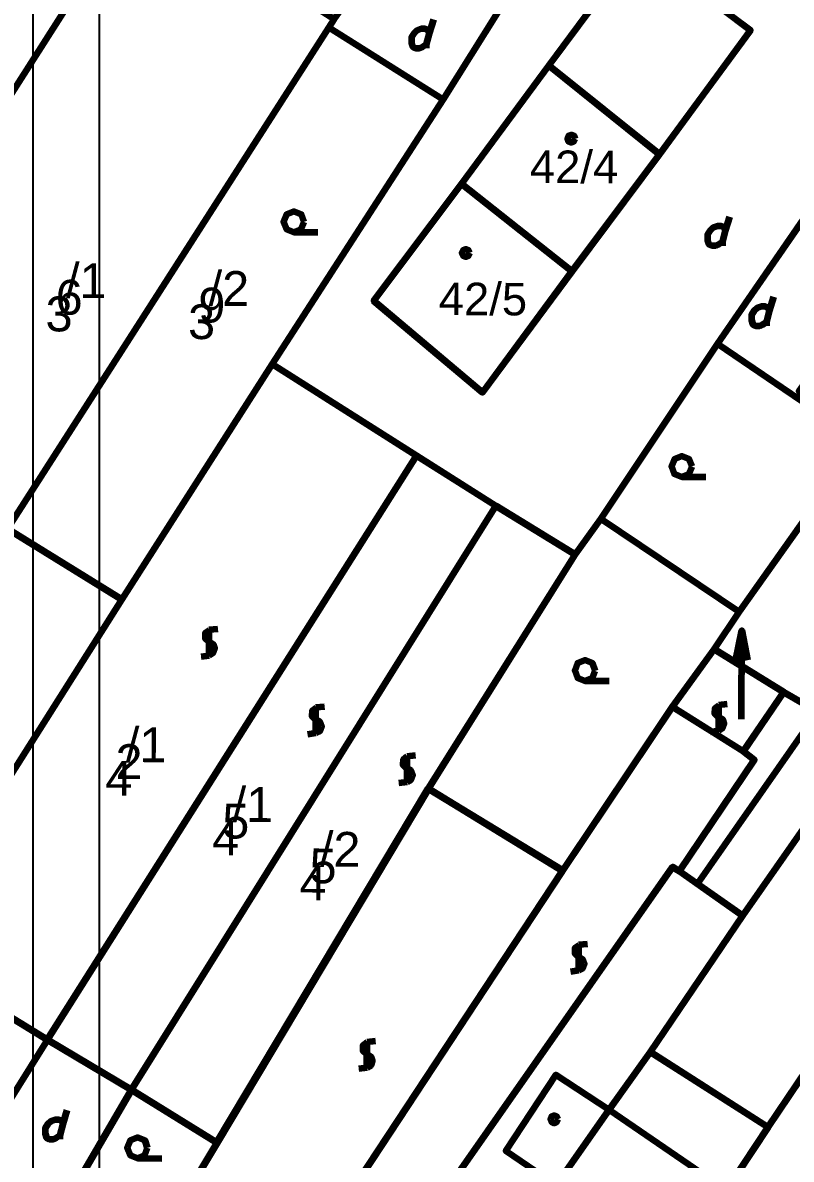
# Model space of a CAD drawing. Header units: millimetres. Extents: x 462666 to 1244237, y 2328025 to 3795663.
# Drawn here: x 545351 to 614838, y 3639295 to 3742078 of the extents above; entities that cross this region are included whole.
import ezdxf

# ---------------------------------------------------------------- set-up
doc = ezdxf.new("R2010")
doc.units = ezdxf.units.MM
for name, color, linetype in [('MUR_POH', 64, 'Continuous'), ('POP', 7, 'Continuous'), ('RAM_100', 160, 'Continuous')]:
    doc.layers.add(name, color=color, linetype=linetype)
doc.layers.add('P', color=250, linetype='Continuous', lineweight=100)
doc.layers.add('Text', color=250, linetype='Continuous', lineweight=100)

# ---------------------------------------------------------------- blocks, each defined once
blk = doc.blocks.new('Z_RAM_A_3_hp 1220')
at = {"layer": 'POP', "linetype": 'Continuous'}
blk.add_lwpolyline([(-288.5, -408), (-6.5, -408), (-6.5, -13), (-288.5, -13)], close=True, dxfattribs=at)
at = {"layer": 'RAM_100', "linetype": 'Continuous'}
for points in [[(-297, -420), (0, -420), (0, 0), (-297, 0)], [(-288.5, -13), (-288.5, -408), (-6.5, -408), (-6.5, -13)]]:
    blk.add_lwpolyline(points, close=True, dxfattribs=at)

msp = doc.modelspace()

# ---------------------------------------------------------------- linework, layer by layer
at = {"layer": 'P', "color": 2, "linetype": 'Continuous'}
for p, q in [((592911.5, 3738210.9), (600960.5, 3749045)), ((600960.5, 3749045), (592911.5, 3738210.9)), ((600960.5, 3749045), (611166.7, 3741387.8)), ((611166.7, 3741387.8), (600960.5, 3749045)), ((611166.7, 3741387.8), (602930.9, 3730184.1)), ((602930.9, 3730184.1), (611166.7, 3741387.8)), ((585011.2, 3727505.7), (592911.5, 3738210.9)), ((592911.5, 3738210.9), (585011.2, 3727505.7)), ((592911.5, 3738210.9), (602930.9, 3730184.1)), ((602930.9, 3730184.1), (592911.5, 3738210.9)), ((602930.9, 3730184.1), (595012.7, 3719608.6)), ((595012.7, 3719608.6), (602930.9, 3730184.1)), ((577074.5, 3716930.3), (585011.2, 3727505.7)), ((585011.2, 3727505.7), (577074.5, 3716930.3)), ((585011.2, 3727505.7), (595012.7, 3719608.6)), ((595012.7, 3719608.6), (585011.2, 3727505.7)), ((608168.4, 3713049.2), (616594, 3725252)), ((616594, 3725252), (608168.4, 3713049.2)), ((595012.7, 3719608.6), (586907.6, 3708645.1)), ((586907.6, 3708645.1), (595012.7, 3719608.6)), ((586907.6, 3708645.1), (577074.5, 3716930.3)), ((577074.5, 3716930.3), (586907.6, 3708645.1)), ((597615.4, 3697226.3), (608168.4, 3713049.2)), ((608168.4, 3713049.2), (597615.4, 3697226.3)), ((621073.3, 3704250.1), (608168.4, 3713049.2)), ((608168.4, 3713049.2), (621073.3, 3704250.1)), ((580955.8, 3702931.1), (567882, 3711231)), ((567882, 3711231), (580955.8, 3702931.1)), ((610114.5, 3688799.4), (621073.3, 3704250.1)), ((621073.3, 3704250.1), (610114.5, 3688799.4)), ((547550.4, 3650118.4), (580955.8, 3702931.1)), ((580955.8, 3702931.1), (547550.4, 3650118.4)), ((580955.8, 3702931.1), (588120.6, 3698398.8)), ((588120.6, 3698398.8), (580955.8, 3702931.1)), ((555159.7, 3645584), (588120.6, 3698398.8)), ((588120.6, 3698398.8), (555159.7, 3645584)), ((595285.9, 3693977.5), (597615.4, 3697226.3)), ((597615.4, 3697226.3), (595285.9, 3693977.5)), ((597615.4, 3697226.3), (610114.5, 3688799.4)), ((610114.5, 3688799.4), (597615.4, 3697226.3)), ((582005.1, 3672815), (595285.9, 3693977.5)), ((595285.9, 3693977.5), (582005.1, 3672815)), ((610121, 3688795), (607858.5, 3685439.2)), ((607858.6, 3685439.2), (610114.5, 3688799.4)), ((610114.5, 3688799.4), (607858.6, 3685439.2)), ((607858.5, 3685439.2), (604065.5, 3680222.9)), ((604075.7, 3680215.4), (607858.6, 3685439.2)), ((607858.6, 3685439.2), (604075.7, 3680215.4)), ((614137.3, 3681540.5), (607858.5, 3685439.2)), ((607858.5, 3685439.2), (614137.3, 3681540.5)), ((607858.5, 3685439.2), (614129.7, 3681528.2)), ((610502, 3676186.4), (614137.3, 3681540.5)), ((614137.3, 3681540.5), (610502, 3676186.4)), ((614137.3, 3681540.5), (621562.5, 3677266.2)), ((621562.5, 3677266.2), (614137.3, 3681540.5)), ((594156.9, 3665389.7), (604075.7, 3680215.4)), ((604075.7, 3680215.4), (594156.9, 3665389.7)), ((610502, 3676186.4), (604075.7, 3680215.5)), ((604075.7, 3680215.5), (610502, 3676186.4)), ((617212.8, 3679770), (606334.2, 3664177.1)), ((610434.9, 3661316.2), (621562.5, 3677266.2)), ((621562.5, 3677266.2), (610434.9, 3661316.2)), ((611498.6, 3675422.7), (610502, 3676186.4)), ((610502, 3676186.4), (611498.6, 3675422.7)), ((604712.2, 3665342.1), (611498.6, 3675422.7)), ((611498.6, 3675422.7), (604712.2, 3665342.1)), ((562878.8, 3640789.9), (582005.1, 3672815)), ((582005.1, 3672815), (562878.8, 3640789.9)), ((594156.9, 3665389.7), (582005.1, 3672815)), ((582005.1, 3672815), (594156.9, 3665389.7)), ((612719, 3642194.6), (631959, 3670719.2)), ((631959, 3670719.2), (612719, 3642194.6)), ((568312.8, 3626154.1), (594156.9, 3665389.7)), ((594156.9, 3665389.7), (568312.8, 3626154.1)), ((574112.9, 3622887.2), (604084.3, 3665715.3)), ((604084.3, 3665715.3), (574112.9, 3622887.2)), ((574113, 3622887.1), (604084.4, 3665715.3)), ((604084.4, 3665715.3), (574113, 3622887.1)), ((604084.3, 3665715.3), (604712.2, 3665342.1)), ((604712.2, 3665342.1), (604084.3, 3665715.3)), ((610434.9, 3661316.2), (604712.2, 3665342.1)), ((604712.2, 3665342.1), (610434.9, 3661316.2)), ((602082.8, 3648983.4), (610434.9, 3661316.2)), ((610434.9, 3661316.2), (602082.8, 3648983.4)), ((598355.5, 3643759.5), (602082.8, 3648983.4)), ((602082.8, 3648983.4), (598355.5, 3643759.5)), ((602082.8, 3648983.4), (612719, 3642194.6)), ((612719, 3642194.6), (602082.8, 3648983.4)), ((594348.1, 3638036.7), (598355.5, 3643759.5)), ((598355.5, 3643759.5), (594348.1, 3638036.7)), ((602911.2, 3627368.4), (612719, 3642194.6)), ((612719, 3642194.6), (602911.2, 3627368.4))]:
    msp.add_line(p, q, dxfattribs=at)
at = {"layer": 'P', "color": 252, "linetype": 'Continuous'}
for points in [[(583352.7, 3735122), (573013.2, 3741659.9), (573518.7, 3742402.2), (577169.5, 3747635.6), (585894.7, 3760348.3), (589715, 3766064.8), (598265.3, 3758920.1), (583352.7, 3735122)], [(588133.2, 3698382.3), (580968, 3702915.8), (567899.9, 3711214.4), (583352.7, 3735122), (598265.3, 3758920.1), (624508.6, 3736701.8), (616588.9, 3725251.3), (608182.1, 3713039.8), (597620.2, 3697226.5), (595299, 3693979.1), (588133.2, 3698382.3)], [(537714.8, 3725315.8), (555828.9, 3753716.3), (573518.7, 3742402.2), (573013.2, 3741659.9), (543978.9, 3696312.3), (532342.8, 3677265.2), (520701.5, 3684050.4), (513590, 3688081.1), (537714.8, 3725315.8)], [(595032.3, 3719589.3), (602929.9, 3730165.1), (611165.1, 3741391), (600960.5, 3749045), (592931.6, 3738209.2), (585014.9, 3727503.1), (577098.8, 3716927.3), (586928.5, 3708623.4), (595032.3, 3719589.3)], [(592931.6, 3738209.2), (600960.5, 3749045), (611165.1, 3741391), (602929.9, 3730165.1), (592931.6, 3738209.2)], [(582130.5, 3741138.4), (582507.9, 3742383.8)], [(573013.2, 3741659.9), (583352.7, 3735122), (567899.9, 3711214.4), (554318.9, 3689904.7), (543978.9, 3696312.3), (573013.2, 3741659.9)], [(581864.3, 3739762.3), (581865.8, 3740134.5), (582130.5, 3741138.4), (582001.3, 3741380.9), (581741.2, 3741512.2), (581369, 3741513.8), (580996.3, 3741385), (580734.7, 3741144.2), (580491.2, 3740772.9), (580489.2, 3740270.5), (580617.9, 3739897.7), (580859.3, 3739766.4), (581231.5, 3739764.9), (581492.6, 3739894.1), (581865.8, 3740134.5)], [(602929.9, 3730165.1), (595032.3, 3719589.3), (585014.9, 3727503.1), (592931.6, 3738209.2), (602929.9, 3730165.1)], [(608182.1, 3713039.8), (616588.9, 3725251.3), (624508.6, 3736701.8), (636082.2, 3727050.7), (625275.8, 3710605.7), (622101.5, 3712610.2), (620790.6, 3710624.2), (618174.1, 3712496.1), (615534.5, 3708766.1), (621380.5, 3704740.6), (621080.7, 3704257.9), (608182.1, 3713039.8)], [(595305.2, 3731592.4), (595194.5, 3731834.8), (594952.9, 3731928.8), (594692, 3731836.9), (594597.9, 3731595.3), (594689.9, 3731334.4), (594950.1, 3731240.2), (595192.4, 3731332.3), (595305.2, 3731592.4)], [(595032.3, 3719589.3), (586928.5, 3708623.4), (577098.8, 3716927.3), (585014.9, 3727503.1), (595032.3, 3719589.3)], [(642132.9, 3664324.5), (631979, 3670731.4), (621583.6, 3677269.6), (614156.8, 3681543.6), (607863.6, 3685440.6), (610129.4, 3688799.9), (621080.7, 3704257.9), (621380.5, 3704740.6), (625275.8, 3710605.7), (636082.2, 3727050.7), (667894.9, 3701422.2), (642132.9, 3664324.5)], [(570781.8, 3724062.9), (570542.6, 3724733.9), (569873.7, 3724997.2), (569202.6, 3724739.4), (568939.3, 3724070.5), (569197.1, 3723418), (569866, 3723136.1), (570537.1, 3723412.5), (570781.8, 3724062.9)], [(608894.4, 3723291.6), (609290.3, 3724536.9)], [(569866, 3723136.1), (572043.5, 3723127.1)], [(608646.7, 3721915.4), (608648.3, 3722287.6), (608894.4, 3723291.6), (608765.2, 3723552.7), (608523.7, 3723665.4), (608151.5, 3723666.9), (607778.8, 3723556.8), (607517.2, 3723297.3), (607273.7, 3722926.1), (607271.6, 3722423.6), (607381.7, 3722050.9), (607641.8, 3721919.5), (608014, 3721918), (608275.1, 3722047.2), (608648.3, 3722287.6)], [(585770.9, 3721265.2), (585660.2, 3721507.6), (585418.6, 3721601.7), (585176.3, 3721509.6), (585063.7, 3721268.1), (585174.2, 3721007.1), (585415.8, 3720913.1), (585658.1, 3721005.1), (585770.9, 3721265.2)], [(612884.5, 3716035.4), (613261.8, 3717280.8)], [(612618.2, 3714659.3), (612619.8, 3715031.5), (612884.5, 3716035.4), (612755.2, 3716277.9), (612495.2, 3716409.2), (612123, 3716410.8), (611750.2, 3716282), (611488.7, 3716041.1), (611245.2, 3715669.9), (611243.1, 3715167.4), (611371.9, 3714794.7), (611613.3, 3714663.4), (612004.1, 3714661.8), (612246.6, 3714791.1), (612619.8, 3715031.5)], [(621080.7, 3704257.9), (610129.4, 3688799.9), (597620.2, 3697226.5), (608182.1, 3713039.8), (621080.7, 3704257.9)], [(580968, 3702915.8), (547603.7, 3650104.3), (534274.5, 3658273.8), (554318.9, 3689904.7), (567899.9, 3711214.4), (580968, 3702915.8)], [(588133.2, 3698382.3), (555197, 3645569.1), (547603.7, 3650104.3), (580968, 3702915.8), (588133.2, 3698382.3)], [(605865.8, 3701938.4), (605608, 3702609.5), (604939.1, 3702872.8), (604268, 3702615), (604004.7, 3701946.1), (604262.6, 3701293.6), (604931.4, 3701011.7), (605602.5, 3701288.1), (605865.8, 3701938.4)], [(604931.4, 3701011.7), (607127.5, 3701002.6)], [(562919.6, 3640791.4), (555197, 3645569.1), (588133.2, 3698382.3), (595299, 3693979.1), (582035, 3672798.4), (562919.6, 3640791.4)], [(594176.2, 3665396.9), (582035, 3672798.4), (595299, 3693979.1), (597620.2, 3697226.5), (610129.4, 3688799.9), (607863.6, 3685440.6), (604101.2, 3680207.8), (594176.2, 3665396.9)], [(543978.9, 3696312.3), (554318.9, 3689904.7), (534274.5, 3658273.8), (532064, 3654784), (522485, 3660686), (532342.8, 3677265.2), (543978.9, 3696312.3)], [(562236, 3687154.8), (561844, 3686877.3), (561842, 3686393.4), (562175.7, 3686075.6)], [(562207.5, 3684754.1), (562217.7, 3687247.9)], [(562980.8, 3687244.8), (562217.4, 3687173.5)], [(609813.7, 3684446.2), (610364.5, 3687123.9)], [(610331.3, 3679084), (610364.5, 3687123.9), (610893.1, 3684441.7)], [(562207.9, 3684865.7), (562581.1, 3685087.5), (562731.6, 3685477.8), (562584.2, 3685850.6), (562231.5, 3686075.4)], [(561481.6, 3684757.1), (562207.9, 3684865.7)], [(604101.2, 3680207.8), (607863.6, 3685440.6), (614156.8, 3681543.6), (610524.1, 3676179.9), (604101.2, 3680207.8)], [(597116.8, 3683474.9), (596859.1, 3684146), (596190.2, 3684427.9), (595519.1, 3684151.5), (595255.8, 3683482.6), (595513.6, 3682830.1), (596182.5, 3682566.8), (596853.6, 3682824.6), (597116.8, 3683474.9)], [(596182.5, 3682566.8), (598378.6, 3682557.8)], [(610462.9, 3661328.4), (604747.2, 3665353.3), (611526, 3675431.3), (610524.1, 3676179.9), (614156.8, 3681543.6), (621583.6, 3677269.6), (610462.9, 3661328.4)], [(604116, 3665728.2), (574142.8, 3622878.4), (573585.5, 3623141.3), (568349.6, 3626159.2), (594176.2, 3665396.9), (604101.2, 3680207.8), (610524.1, 3676179.9), (611526, 3675431.3), (604747.2, 3665353.3), (604116, 3665728.2)], [(571884.8, 3680117.2), (571511.4, 3679839.6), (571490.8, 3679355.8), (571824.5, 3679038)], [(571856.4, 3677735.1), (571866.6, 3680210.3)], [(572629.6, 3680207.2), (571866.3, 3680135.9)], [(608289.3, 3680339.4), (607915.9, 3680061.8), (607895.4, 3679596.6), (608247.6, 3679260.1)], [(608279.4, 3677957.2), (608289.7, 3680451.1)], [(609034.2, 3680448), (608289.3, 3680358)], [(571856.8, 3677846.8), (572229.9, 3678049.9), (572380.4, 3678440.2), (572233, 3678813), (571880.4, 3679037.8)], [(608279.9, 3678068.9), (608634.4, 3678272.1), (608784.9, 3678662.3), (608637.6, 3679053.8), (608284.8, 3679260)], [(571130.5, 3677738.1), (571856.8, 3677846.8)], [(607535, 3677960.3), (608279.9, 3678068.9)], [(612747.7, 3642205.2), (602111.5, 3649004.9), (610462.9, 3661328.4), (621583.6, 3677269.6), (631979, 3670731.4), (612747.7, 3642205.2)], [(580111.4, 3675709.7), (579738, 3675432), (579717.5, 3674966.8), (580051.1, 3674630.5)], [(580101.6, 3673327.5), (580111.9, 3675821.3)], [(580856.3, 3675818.3), (580111.5, 3675728.3)], [(580102, 3673439.1), (580456.5, 3673642.4), (580607, 3674032.6), (580459.7, 3674424.1), (580107, 3674630.2)], [(558384.4, 3633198.1), (562919.6, 3640791.4), (582035, 3672798.4), (594176.2, 3665396.9), (568349.6, 3626159.2), (561696.4, 3614945.5), (557257.7, 3617215.7), (554382.9, 3615105.9), (549463.3, 3618122.6), (558384.4, 3633198.1)], [(579357.2, 3673330.5), (580102, 3673439.1)], [(642132.9, 3664324.5), (623984.1, 3636538.3), (613235.6, 3620595.6), (602953, 3627393.8), (612747.7, 3642205.2), (631979, 3670731.4), (642132.9, 3664324.5)], [(602111.5, 3649004.9), (598386.3, 3643771.9), (594379.8, 3638037.6), (593686.6, 3636905.2), (580806.6, 3618607.6), (574142.8, 3622878.4), (604116, 3665728.2), (604747.2, 3665353.3), (610462.9, 3661328.4), (602111.5, 3649004.9)], [(539173.2, 3636645.9), (525713.7, 3644815.9), (532064, 3654784), (534274.5, 3658273.8), (547603.7, 3650104.3), (539173.2, 3636645.9)], [(595655.9, 3658653.6), (595282.6, 3658375.9), (595262, 3657910.7), (595595.6, 3657574.4)], [(595627.5, 3656271.4), (595637.8, 3658765.3)], [(596400.8, 3658762.2), (595637.4, 3658672.2)], [(595628, 3656383.1), (596001, 3656586.3), (596151.5, 3656976.5), (596004.2, 3657367.9), (595651.5, 3657574.1)], [(594901.7, 3656274.4), (595628, 3656383.1)], [(539361.7, 3619169.2), (537263.4, 3615790.6), (528044, 3600604.7), (524848, 3601846.2), (519576, 3605124.9), (520251.1, 3606369), (525909.2, 3615465.2), (536662.9, 3632654.9), (539173.2, 3636645.9), (547603.7, 3650104.3), (555197, 3645569.1), (550604.9, 3637715.5), (543802.8, 3626502.4), (541609.9, 3622770.5), (539361.7, 3619169.2)], [(576506, 3649873.5), (576114, 3649596), (576093.4, 3649112.2), (576445.7, 3648794.3)], [(576477.6, 3647491.4), (576487.9, 3649985.3)], [(577250.9, 3649982.1), (576487.5, 3649892.2)], [(569713.2, 3577690), (563605.6, 3581456), (558630.8, 3584603.2), (577791.8, 3614134.7), (580806.6, 3618607.6), (593686.6, 3636905.2), (594379.8, 3638037.6), (598386.3, 3643771.9), (602111.5, 3649004.9), (612747.7, 3642205.2), (592334.1, 3611320.3), (587559.1, 3604230.5), (571285.8, 3579935.5), (569713.2, 3577690)], [(576478, 3647584.5), (576851.1, 3647806.3), (576983, 3648196.6), (576854.2, 3648569.3), (576501.6, 3648794.1)], [(575751.8, 3647494.4), (576478, 3647584.5)], [(562919.6, 3640791.4), (558384.4, 3633198.1), (550604.9, 3637715.5), (555197, 3645569.1), (562919.6, 3640791.4)], [(549005.4, 3642486.6), (549382.8, 3643732)], [(548739.2, 3641110.4), (548740.7, 3641482.7), (549005.4, 3642486.6), (548876.1, 3642729), (548634.7, 3642860.3), (548243.9, 3642861.9), (547889.7, 3642733.1), (547628.2, 3642492.2), (547366.1, 3642121.1), (547364, 3641618.6), (547492.8, 3641245.8), (547734.2, 3641114.6), (548125, 3641113), (548367.5, 3641242.2), (548740.7, 3641482.7)], [(593767.2, 3642916.2), (593656.5, 3643158.6), (593396.3, 3643252.8), (593154, 3643160.7), (593059.9, 3642919.2), (593152, 3642676.8), (593393.5, 3642564.2), (593654.5, 3642674.8), (593767.2, 3642916.2)], [(556645.7, 3640314.8), (556406.5, 3640985.8), (555737.6, 3641249.1), (555066.5, 3640991.3), (554803.2, 3640322.4), (555061, 3639669.9), (555729.9, 3639388), (556401, 3639664.4), (556645.7, 3640314.8)], [(555729.9, 3639388), (557926, 3639378.9)]]:
    msp.add_lwpolyline(points, dxfattribs=at)
at = {"layer": 'P', "color": 2, "linetype": 'Continuous', "flags": 128}
for points in [[(595285.9, 3693977.5), (588120.6, 3698398.8)], [(642115.3, 3664302.9), (623934.2, 3636514.3), (613195.5, 3620581.1), (602911.2, 3627368.4), (612719, 3642194.6), (631959, 3670719.2), (642115.3, 3664302.9)]]:
    msp.add_lwpolyline(points, dxfattribs=at)
at = {"layer": 'P', "color": 1, "linetype": 'Continuous'}
for points in [[(598386.3, 3643771.9), (593541.7, 3646918.6), (589028.2, 3640069.7), (593686.6, 3636905.2)], [(598386.3, 3643771.9), (607183.1, 3637742.9), (603548.9, 3632007), (594379.8, 3638037.6)]]:
    msp.add_lwpolyline(points, dxfattribs=at)
at = {"layer": 'P', "color": 252, "linetype": 'Continuous', "flags": 128}
msp.add_lwpolyline([(613257.6, 3642725), (613133.3, 3642808.9)], dxfattribs=at)

# ---------------------------------------------------------------- block references
at = {"layer": 'MUR_POH', "ltscale": 0.3, "xscale": 500, "yscale": 500, "zscale": 500, "rotation": 270.0000000000635}
msp.add_blockref('Z_RAM_A_3_hp 1220', (756264.4, 3608460.4), dxfattribs=at)

# ---------------------------------------------------------------- texts
at = {"layer": 'Text', "color": 252, "linetype": 'Continuous', "attachment_point": 4, "rotation": 359.763851}
for s, insert, char_height, width in [('{\\fArialMT|b0|i0|c1|p15;42/4}', (591200.2, 3729041), 2940.548, 11966.915), ('{\\fArialMT|b0|i0|c1|p15;/1}', (549263.8, 3718735.7), 3145.27, 6402.207), ('{\\fArialMT|b0|i0|c1|p15;/2}', (562158.5, 3718031.1), 3145.27, 6402.207), ('{\\fArialMT|b0|i0|c1|p15;6}', (548327.1, 3717232), 3145.27, 3201.103), ('{\\fArialMT|b0|i0|c1|p15;42/5}', (582962, 3717089.3), 2940.548, 11985.526), ('{\\fArialMT|b0|i0|c1|p15;9}', (561221.7, 3716527.5), 3145.27, 3201.103), ('{\\fArialMT|b0|i0|c1|p15;3}', (547408.9, 3715728.3), 3163.881, 3201.103), ('{\\fArialMT|b0|i0|c1|p15;3}', (560303.6, 3715023.8), 3145.27, 3201.103), ('{\\fArialMT|b0|i0|c1|p15;/1}', (554674.2, 3676763.7), 3145.27, 6402.207), ('{\\fArialMT|b0|i0|c1|p15;2}', (553737.4, 3675260), 3145.27, 3201.103), ('{\\fArialMT|b0|i0|c1|p15;4}', (552819.3, 3673756.3), 3145.27, 3201.103), ('{\\fArialMT|b0|i0|c1|p15;/1}', (564329.8, 3671363.9), 3145.27, 6402.207), ('{\\fArialMT|b0|i0|c1|p15;5}', (563393, 3669860.2), 3145.27, 3219.714), ('{\\fArialMT|b0|i0|c1|p15;4}', (562474.9, 3668356.5), 3145.27, 3201.103), ('{\\fArialMT|b0|i0|c1|p15;/2}', (572222.9, 3667311.3), 3145.27, 6402.207), ('{\\fArialMT|b0|i0|c1|p15;5}', (571286.1, 3665807.7), 3145.27, 3201.103), ('{\\fArialMT|b0|i0|c1|p15;4}', (570367.9, 3664285.3), 3145.27, 3201.103)]:
    msp.add_mtext(s, dxfattribs=dict(at, insert=insert, char_height=char_height, width=width))

doc.saveas('drawing.dxf')
